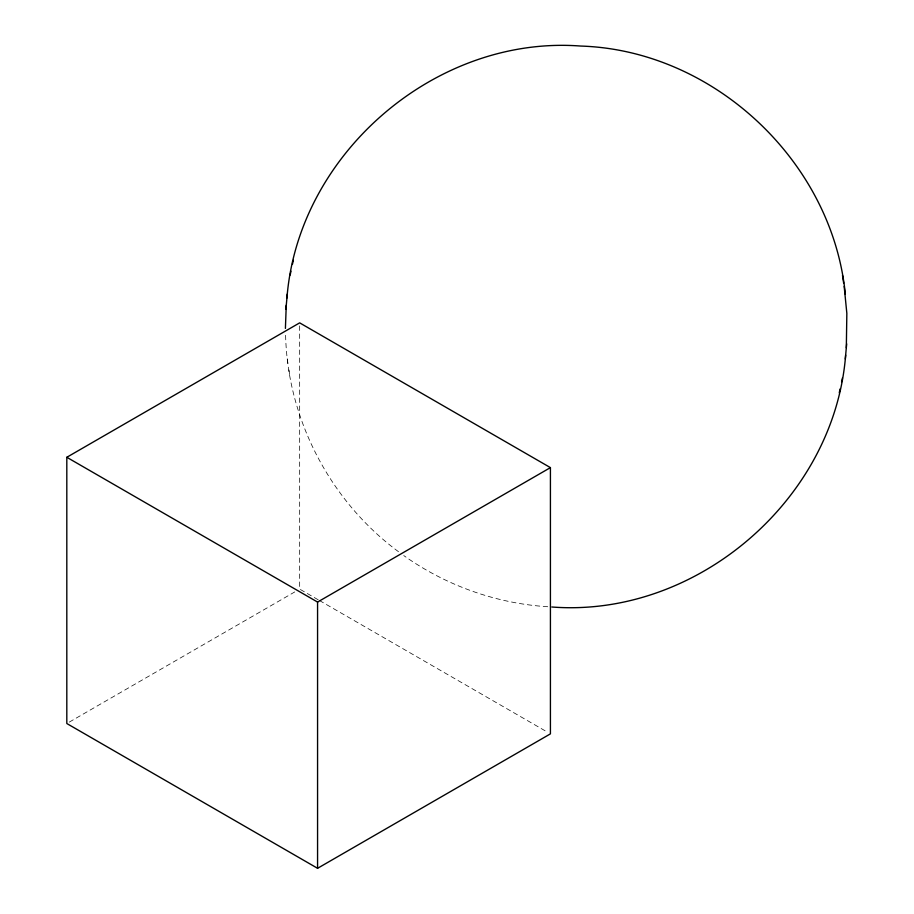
<?xml version="1.0" encoding="UTF-8"?>
<svg xmlns="http://www.w3.org/2000/svg" width="914" height="914" viewBox="0 0 914 914"><rect width="100%" height="100%" fill="white"/><g stroke="black" fill="none" stroke-linecap="round" stroke-linejoin="round"><path stroke-width="0.69" stroke-dasharray="4.57 3.43" d="M69.281 722.106L294.742 591.941M547.737 606.736C496.233 603.503 445.792 585.463 403.748 555.552M318.198 599.79L299.666 589.096L299.666 325.704M319.432 600.498L547.954 732.434M398.515 551.713C330.285 501.432 287.167 418.852 285.579 334.033M288.938 369.907L290.104 377.756M287.259 358.791L288.424 366.685"/><path stroke-width="1.37" d="M285.408 328.4L286.265 305.23M846.318 347.834L846.844 313.399L844.17 286.368M286.939 297.987C298.181 153.518 436.104 34.972 580.767 46.054C713.983 50.259 832.391 161.778 845.336 294.262M551.816 606.999C696.479 618.093 834.402 499.535 845.656 355.066M285.922 309.195L287.282 294.034M845.313 359.019L846.661 343.858M290.138 275.08L290.983 271.172M292.48 264.135L293.314 260.262M839.269 392.792L840.103 388.918M841.611 381.892L842.445 377.985M66.813 457.286L299.666 322.859L550.422 467.625L550.422 733.862L317.569 868.3L66.813 723.522L66.813 457.286L317.569 602.063L550.422 467.625M842.491 275.308L843.656 283.157M317.569 602.063L317.569 868.3"/></g></svg>
